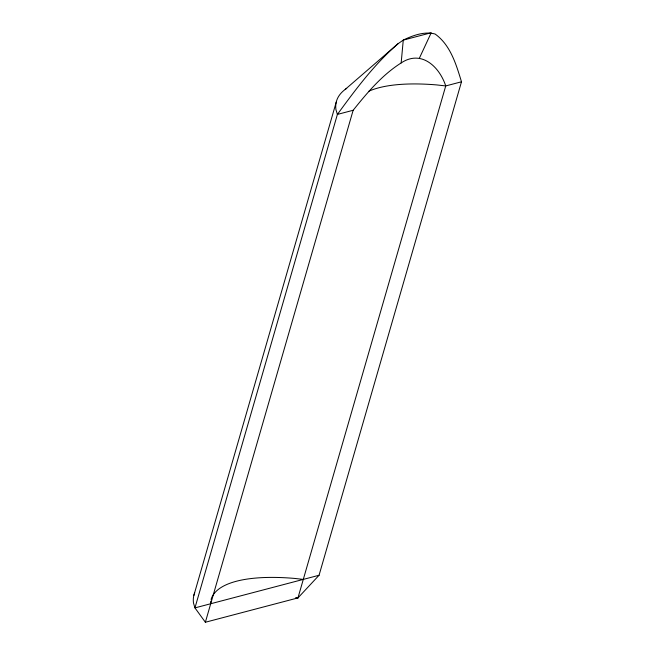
<?xml version="1.0" encoding="UTF-8"?>
<svg xmlns="http://www.w3.org/2000/svg" width="655" height="655" viewBox="0 0 655 655"><rect width="100%" height="100%" fill="white"/><g stroke="black" fill="none" stroke-linecap="round" stroke-linejoin="round"><path stroke-width="0.98" d="M210.705 603.746L210.812 601.2M205.367 622.25L353.143 110.277C367.209 92.74 381.988 75.071 401.163 62.937L403.267 40.094C412.789 35.46 424.587 31.096 435.1 34.019C450.525 45.064 456.191 64.468 461.488 81.793L319.059 575.262L297.959 597.909L205.367 622.25L194.953 607.889L193.512 603.108A170.169 56.518 16.1 0 1 194.658 592.89M193.823 595.534L336.252 102.065M295.978 597.745A197.884 65.729 16.1 0 1 297.959 597.909L445.736 85.936C439.48 66.785 421.361 49.412 401.163 62.937M419.405 58.139L431.219 32.75L403.267 40.094L397.962 43.779L345.226 89.399M397.962 43.779C374.414 64.182 355.673 89.367 337.39 114.42L194.953 607.889L319.059 575.262M353.143 110.277L337.39 114.42L335.941 109.647A170.169 56.518 16.1 0 1 346.716 88.343M461.488 81.793L445.736 85.936L436.795 84.929A152.468 50.648 16.1 0 0 368.937 91.168M303.306 579.405L294.357 578.398A152.468 50.648 16.1 0 0 211.09 599.44M295.978 597.688L297.959 597.909"/></g></svg>
